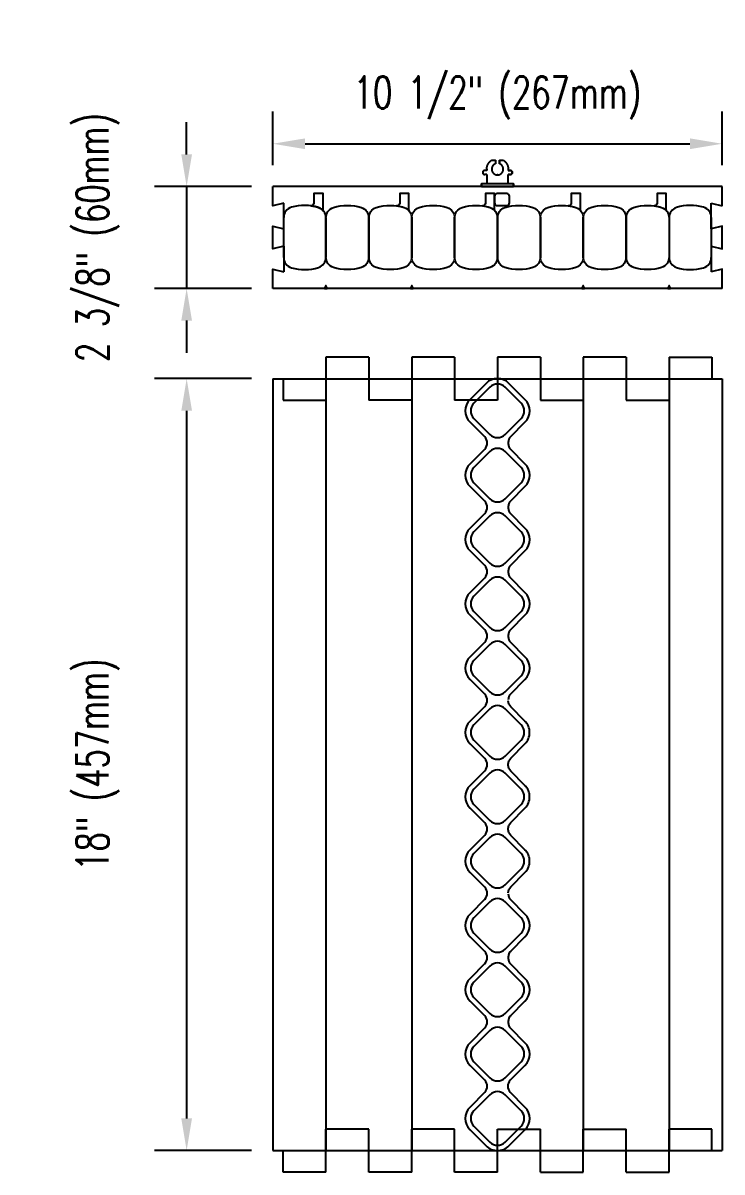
# Model space of a CAD drawing. Header units: inches. Extents: x 356.1 to 397.8, y 135.1 to 194.9.
# Drawn here: x 356.78 to 373.08, y 135.06 to 161.86 of the extents above; entities that cross this region are included whole.
import ezdxf

# ---------------------------------------------------------------- set-up
doc = ezdxf.new("R2010")
doc.units = ezdxf.units.IN
doc.header["$MEASUREMENT"] = 0
for name, color, linetype in [('HATCH', 12, 'Continuous'), ('line25', 2, 'Continuous'), ('LINE50', 5, 'Continuous'), ('LINE9', 9, 'Continuous'), ('TEXT', 4, 'Continuous')]:
    doc.layers.add(name, color=color, linetype=linetype)
doc.styles.add('DIM', font='romans.shx', dxfattribs={"width": 0.7})
doc.dimstyles.new('ext_8', dxfattribs={"dimscale": 8, "dimtxt": 0.09375, "dimasz": 0.09375, "dimexe": 0.09375, "dimexo": 0.0625, "dimgap": 0.0625, "dimtad": 1, "dimdec": 3, "dimzin": 3, "dimdsep": 46, "dimlunit": 4, "dimtxsty": 'DIM', "dimcen": 0.09, "dimdle": 0.09375, "dimclrt": 4, "dimadec": 0, "dimazin": 0, "dimtfac": 1, "dimtdec": 3, "dimtmove": 2, "dimatfit": 3, "dimfxl": 0, "dimfrac": 2, "dimtolj": 1, "dimtzin": 0, "dimarcsym": 0})

# ---------------------------------------------------------------- blocks, each defined once
blk = doc.blocks.new('WEB_INSERT_FRONT')
for p, q in [((-0.265, 8.89), (-0.64, 8.515)), ((0.64, 8.515), (0.265, 8.89)), ((-0.64, 7.985), (-0.297, 7.641)), ((0.309, 7.653), (0.64, 7.985)), ((0.25, 7.512), (0.25, 7.488)), ((-0.297, 7.359), (-0.64, 7.015)), ((0.64, 7.015), (0.309, 7.347)), ((-0.64, 6.485), (-0.297, 6.141)), ((0.309, 6.153), (0.64, 6.485)), ((0.25, 6.012), (0.25, 5.988)), ((-0.297, 5.859), (-0.64, 5.515)), ((0.64, 5.515), (0.309, 5.847)), ((-0.64, 4.985), (-0.297, 4.641)), ((0.309, 4.653), (0.64, 4.985)), ((-0.297, 4.359), (-0.64, 4.015)), ((0.25, 4.512), (0.25, 4.488)), ((0.64, 4.015), (0.309, 4.347)), ((-0.297, 3.141), (-0.64, 3.485)), ((0.309, 3.153), (0.64, 3.485)), ((0.25, 3.012), (0.25, 2.988)), ((-0.297, 2.859), (-0.64, 2.515)), ((0.64, 2.515), (0.309, 2.847)), ((-0.64, 1.985), (-0.297, 1.641)), ((0.309, 1.653), (0.64, 1.985)), ((-0.297, 1.359), (-0.64, 1.015)), ((-0.64, 0.485), (-0.297, 0.141)), ((-0.297, -0.141), (-0.64, -0.485)), ((-0.64, -1.015), (-0.297, -1.359)), ((-0.297, -1.641), (-0.64, -1.985)), ((-0.64, -2.515), (-0.297, -2.859)), ((-0.297, -3.141), (-0.64, -3.485)), ((0.64, -3.485), (0.309, -3.153)), ((-0.64, -4.015), (-0.297, -4.359)), ((0.309, -4.347), (0.64, -4.015)), ((0.25, -4.488), (0.25, -4.512)), ((-0.297, -4.641), (-0.64, -4.985)), ((0.64, -4.985), (0.309, -4.653)), ((-0.64, -5.515), (-0.297, -5.859)), ((0.309, -5.847), (0.64, -5.515)), ((-0.297, -6.141), (-0.64, -6.485)), ((0.25, -5.988), (0.25, -6.012)), ((0.64, -6.485), (0.309, -6.153)), ((-0.64, -7.015), (-0.297, -7.359)), ((0.297, -7.359), (0.64, -7.015)), ((-0.297, -7.641), (-0.64, -7.985)), ((0.64, -7.985), (0.297, -7.641)), ((-0.64, -8.515), (-0.265, -8.89)), ((0.265, -8.89), (0.64, -8.515))]:
    blk.add_line(p, q)
for points in [[(-0.552, 8.073), (-0.177, 7.698, 0.414214), (0.177, 7.698), (0.552, 8.073, 0.414214), (0.552, 8.427), (0.177, 8.802, 0.414214), (-0.177, 8.802), (-0.552, 8.427, 0.414214)], [(-0.552, 6.573), (-0.177, 6.198, 0.414214), (0.177, 6.198), (0.552, 6.573, 0.414214), (0.552, 6.927), (0.177, 7.302, 0.414214), (-0.177, 7.302), (-0.552, 6.927, 0.414214)], [(-0.552, 5.073), (-0.177, 4.698, 0.414214), (0.177, 4.698), (0.552, 5.073, 0.414214), (0.552, 5.427), (0.177, 5.802, 0.414214), (-0.177, 5.802), (-0.552, 5.427, 0.414214)], [(-0.552, 3.573), (-0.177, 3.198, 0.414214), (0.177, 3.198), (0.552, 3.573, 0.414214), (0.552, 3.927), (0.177, 4.302, 0.414214), (-0.177, 4.302), (-0.552, 3.927, 0.414214)], [(-0.552, 3.573), (-0.177, 3.198, 0.414214), (0.177, 3.198), (0.552, 3.573, 0.414214), (0.552, 3.927), (0.177, 4.302, 0.414214), (-0.177, 4.302), (-0.552, 3.927, 0.414214)], [(-0.552, 2.073), (-0.177, 1.698, 0.414214), (0.177, 1.698), (0.552, 2.073, 0.414214), (0.552, 2.427), (0.177, 2.802, 0.414214), (-0.177, 2.802), (-0.552, 2.427, 0.414214)], [(-0.552, 0.573), (-0.177, 0.198, 0.414214), (0.177, 0.198), (0.552, 0.573, 0.414214), (0.552, 0.927), (0.177, 1.302, 0.414214), (-0.177, 1.302), (-0.552, 0.927, 0.414214)], [(-0.552, -0.927), (-0.177, -1.302, 0.414214), (0.177, -1.302), (0.552, -0.927, 0.414214), (0.552, -0.573), (0.177, -0.198, 0.414214), (-0.177, -0.198), (-0.552, -0.573, 0.414214)], [(-0.552, -2.427), (-0.177, -2.802, 0.414214), (0.177, -2.802), (0.552, -2.427, 0.414214), (0.552, -2.073), (0.177, -1.698, 0.414214), (-0.177, -1.698), (-0.552, -2.073, 0.414214)], [(-0.552, -3.927), (-0.177, -4.302, 0.414214), (0.177, -4.302), (0.552, -3.927, 0.414214), (0.552, -3.573), (0.177, -3.198, 0.414214), (-0.177, -3.198), (-0.552, -3.573, 0.414214)], [(-0.552, -5.427), (-0.177, -5.802, 0.414214), (0.177, -5.802), (0.552, -5.427, 0.414214), (0.552, -5.073), (0.177, -4.698, 0.414214), (-0.177, -4.698), (-0.552, -5.073, 0.414214)], [(-0.552, -6.927), (-0.177, -7.302, 0.414214), (0.177, -7.302), (0.552, -6.927, 0.414214), (0.552, -6.573), (0.177, -6.198, 0.414214), (-0.177, -6.198), (-0.552, -6.573, 0.414214)], [(-0.552, -8.427), (-0.177, -8.802, 0.414214), (0.177, -8.802), (0.552, -8.427, 0.414214), (0.552, -8.073), (0.177, -7.698, 0.414214), (-0.177, -7.698), (-0.552, -8.073, 0.414214)]]:
    blk.add_lwpolyline(points, format="xyb", close=True)
blk.add_lwpolyline([(0.25, -2.988, -0.198912), (0.309, -2.847), (0.64, -2.515, 0.414214), (0.64, -1.985), (0.309, -1.653, -0.198912), (0.25, -1.512), (0.25, -1.488, -0.198912), (0.309, -1.347), (0.64, -1.015, 0.414214), (0.64, -0.485), (0.309, -0.153, -0.198912), (0.25, -0.012), (0.25, 0.012, -0.198912), (0.309, 0.153), (0.64, 0.485, 0.414214), (0.64, 1.015), (0.309, 1.347, -0.198912), (0.25, 1.488)], format="xyb")
for centre, radius, start, end in [((0, 8.625), 0.375, 45, 135), ((-0.375, 8.25), 0.375, 135, 225), ((0.375, 8.25), 0.375, 315, 45), ((-0.438, 7.5), 0.2, 315, 45), ((0.45, 7.512), 0.2, 135, 180), ((0.45, 7.488), 0.2, 180, 225), ((-0.375, 6.75), 0.375, 135, 225), ((0.375, 6.75), 0.375, 315, 45), ((-0.438, 6), 0.2, 315, 45), ((0.45, 6.012), 0.2, 135, 180), ((0.45, 5.988), 0.2, 180, 225), ((-0.375, 5.25), 0.375, 135, 225), ((0.375, 5.25), 0.375, 315, 45), ((-0.438, 4.5), 0.2, 315, 45), ((0.45, 4.512), 0.2, 135, 180), ((0.45, 4.488), 0.2, 180, 225), ((-0.375, 3.75), 0.375, 135, 225), ((0.375, 3.75), 0.375, 315, 45), ((-0.438, 3), 0.2, 315, 45), ((0.45, 3.012), 0.2, 135, 180), ((0.45, 2.988), 0.2, 180, 225), ((-0.375, 2.25), 0.375, 135, 225), ((0.375, 2.25), 0.375, 315, 45), ((-0.438, 1.5), 0.2, 315, 45), ((0.45, 1.512), 0.2, 135, 180), ((-0.375, 0.75), 0.375, 135, 225), ((-0.438, 0), 0.2, 315, 45), ((-0.375, -0.75), 0.375, 135, 225), ((-0.438, -1.5), 0.2, 315, 45), ((-0.375, -2.25), 0.375, 135, 225), ((-0.438, -3), 0.2, 315, 45), ((0.45, -3.012), 0.2, 180, 225), ((-0.375, -3.75), 0.375, 135, 225), ((0.375, -3.75), 0.375, 315, 45), ((-0.438, -4.5), 0.2, 315, 45), ((0.45, -4.488), 0.2, 135, 180), ((0.45, -4.512), 0.2, 180, 225), ((-0.375, -5.25), 0.375, 135, 225), ((0.375, -5.25), 0.375, 315, 45), ((-0.438, -6), 0.2, 315, 45), ((0.45, -5.988), 0.2, 135, 180), ((0.45, -6.012), 0.2, 180, 225), ((-0.375, -6.75), 0.375, 135, 225), ((0.375, -6.75), 0.375, 315, 45), ((-0.438, -7.5), 0.2, 315, 45), ((0.438, -7.5), 0.2, 135, 225), ((-0.375, -8.25), 0.375, 135, 225), ((0.375, -8.25), 0.375, 315, 45), ((0, -8.625), 0.375, 225, 315)]:
    blk.add_arc(centre, radius, start, end)
blk = doc.blocks.new('*D27')
at = {"layer": 'Defpoints', "color": 0}
for p in [(362.61, 153.563), (360.597, 135.563), (362.61, 135.563)]:
    blk.add_point(p, dxfattribs=at)
at = {"layer": 'TEXT', "color": 0, "lineweight": -2}
for p, q in [((362.11, 153.563), (359.847, 153.563)), ((360.597, 152.813), (360.597, 136.313)), ((362.11, 135.563), (359.847, 135.563))]:
    blk.add_line(p, q, dxfattribs=at)
at = {"layer": 'TEXT', "color": 0}
for points in [[(360.472, 152.813), (360.722, 152.813), (360.597, 153.563)], [(360.472, 136.313), (360.722, 136.313), (360.597, 135.563)]]:
    blk.add_solid(points, dxfattribs=at)
at = {"layer": 'TEXT', "color": 4, "insert": (358.526, 144.563), "char_height": 0.75, "attachment_point": 5, "rotation": 90, "style": 'DIM'}
blk.add_mtext('\\A1;18" (457mm)', dxfattribs=at)
blk = doc.blocks.new('*D28')
at = {"layer": 'Defpoints', "color": 0}
for p in [(373.079, 159.041), (362.61, 158.042), (373.079, 158.042)]:
    blk.add_point(p, dxfattribs=at)
at = {"layer": 'TEXT', "color": 0, "lineweight": -2}
for p, q in [((362.61, 158.542), (362.61, 159.791)), ((373.079, 158.542), (373.079, 159.791)), ((363.36, 159.041), (372.329, 159.041))]:
    blk.add_line(p, q, dxfattribs=at)
at = {"layer": 'TEXT', "color": 0}
for points in [[(363.36, 159.166), (363.36, 158.916), (362.61, 159.041)], [(372.329, 159.166), (372.329, 158.916), (373.079, 159.041)]]:
    blk.add_solid(points, dxfattribs=at)
at = {"layer": 'TEXT', "color": 4, "insert": (367.844, 160.113), "char_height": 0.75, "attachment_point": 5, "style": 'DIM'}
blk.add_mtext('\\A1;10 1/2" (267mm)', dxfattribs=at)
blk = doc.blocks.new('*D29')
at = {"layer": 'Defpoints', "color": 0}
for p in [(362.61, 158.042), (360.597, 155.667), (362.61, 155.667)]:
    blk.add_point(p, dxfattribs=at)
at = {"layer": 'TEXT', "color": 0, "lineweight": -2}
for p, q in [((360.597, 158.792), (360.597, 159.542)), ((362.11, 158.042), (359.847, 158.042)), ((360.597, 158.042), (360.597, 155.667)), ((362.11, 155.667), (359.847, 155.667)), ((360.597, 154.917), (360.597, 154.167))]:
    blk.add_line(p, q, dxfattribs=at)
at = {"layer": 'TEXT', "color": 0}
for points in [[(360.472, 158.792), (360.722, 158.792), (360.597, 158.042)], [(360.472, 154.917), (360.722, 154.917), (360.597, 155.667)]]:
    blk.add_solid(points, dxfattribs=at)
at = {"layer": 'TEXT', "color": 4, "insert": (358.526, 156.855), "char_height": 0.75, "attachment_point": 5, "rotation": 90, "style": 'DIM'}
blk.add_mtext('\\A1;2 3/8" (60mm)', dxfattribs=at)
blk = doc.blocks.new('Connector')
blk.add_point((0.271, 0))
at = {"layer": 'LINE9'}
for p, q in [((0, 0.375), (0, -0.375)), ((0.062, -0.375), (0.062, 0.375)), ((0.281, 0.25), (0.062, 0.25))]:
    blk.add_line(p, q, dxfattribs=at)
for points, weights in [([(0.007, 0.375), (0.004, 0.375), (0, 0.375)], [1, 0.972587069138, 0.950305488115]), ([(0.327, 0.343), (0.308, 0.343), (0.281, 0.317), (0.281, 0.297)], [1, 0.85355339, 0.85355339, 1]), ([(0.328, 0.343), (0.327, 0.343), (0.327, 0.343)], [1, 0.70710678, 1]), ([(0.375, 0.297), (0.375, 0.317), (0.348, 0.343), (0.329, 0.343)], [1, 0.85355339, 0.85355339, 1]), ([(0.406, 0.25), (0.546, 0.25), (0.619, 0.131)], [0.958404415409, 0.794674173519, 0.864651571113]), ([(0.619, 0.052), (0.612, 0.049), (0.604, 0.049)], [0.83615024178, 0.892081430621, 1]), ([(0.619, -0.131), (0.546, -0.25), (0.406, -0.25)], [0.864651574428, 0.794674169686, 0.958404415195]), ([(0.604, -0.049), (0.612, -0.049), (0.619, -0.052)], [1, 0.89208144177, 0.836150253337]), ([(0, -0.375), (0.004, -0.375), (0.007, -0.375)], [0.950305488115, 0.972587069138, 1]), ([(0.281, -0.297), (0.281, -0.317), (0.308, -0.343), (0.327, -0.343)], [1, 0.85355339, 0.85355339, 1]), ([(0.327, -0.343), (0.281, -0.343), (0.281, -0.297)], [1, 0.70710678, 1]), ([(0.329, -0.343), (0.348, -0.343), (0.375, -0.317), (0.375, -0.297)], [1, 0.85355339, 0.85355339, 1]), ([(0.375, -0.297), (0.375, -0.343), (0.329, -0.343)], [1, 0.70710678, 1])]:
    blk.add_rational_spline(points, weights, degree=2, dxfattribs=at)
for points, degree in [([(0, 0.375), (0.002, 0.375), (0.005, 0.375), (0.007, 0.375)], 3), ([(0.007, 0.375), (0.021, 0.375), (0.051, 0.375), (0.062, 0.375), (0.062, 0.375)], 3), ([(0.281, 0.25), (0.281, 0.297)], 1), ([(0.327, 0.343), (0.327, 0.343), (0.328, 0.343), (0.328, 0.343)], 3), ([(0.328, 0.343), (0.329, 0.343), (0.329, 0.343), (0.329, 0.343)], 3), ([(0.375, 0.25), (0.375, 0.297)], 1), ([(0.406, 0.25), (0.375, 0.25)], 1), ([(0.406, 0.25), (0.406, 0.25)], 1), ([(0.406, 0.25), (0.406, 0.25)], 1), ([(0.406, 0.25), (0.406, 0.25)], 1), ([(0.406, 0.25), (0.406, 0.25)], 1), ([(0.406, 0.25), (0.406, 0.25)], 1), ([(0.406, 0.25), (0.406, 0.25)], 1), ([(0.406, 0.25), (0.406, 0.25)], 1), ([(0.406, 0.25), (0.406, 0.25)], 1), ([(0.406, 0.25), (0.406, 0.25)], 1), ([(0.406, 0.25), (0.406, 0.25)], 1), ([(0.406, 0.25), (0.406, 0.25)], 1), ([(0.406, 0.25), (0.406, 0.25)], 1), ([(0.406, 0.25), (0.406, 0.25)], 1), ([(0.406, 0.25), (0.406, 0.25)], 1), ([(0.406, 0.25), (0.406, 0.25)], 1), ([(0.406, 0.25), (0.406, 0.25)], 1), ([(0.406, 0.25), (0.406, 0.25)], 1), ([(0.406, 0.25), (0.406, 0.25)], 1), ([(0.406, 0.25), (0.406, 0.25)], 1), ([(0.406, 0.25), (0.406, 0.25)], 1), ([(0.406, 0.25), (0.406, 0.25)], 1), ([(0.406, 0.25), (0.406, 0.25)], 1), ([(0.406, 0.25), (0.406, 0.25)], 1), ([(0.406, 0.25), (0.406, 0.25)], 1), ([(0.604, 0.049), (0.532, 0.049)], 1), ([(0.532, 0.049), (0.532, 0.049)], 1), ([(0.532, 0.049), (0.532, 0.049)], 1), ([(0.532, 0.049), (0.532, 0.049)], 1), ([(0.532, 0.049), (0.532, 0.049)], 1), ([(0.532, 0.049), (0.532, 0.049)], 1), ([(0.532, 0.049), (0.532, 0.049)], 1), ([(0.532, 0.049), (0.532, 0.049)], 1), ([(0.532, 0.049), (0.532, 0.049)], 1), ([(0.532, 0.049), (0.532, 0.049)], 1), ([(0.532, 0.049), (0.532, 0.049)], 1), ([(0.604, 0.049), (0.609, 0.049), (0.614, 0.05), (0.619, 0.052)], 3), ([(0.604, 0.049), (0.604, 0.049)], 1), ([(0.604, 0.049), (0.604, 0.049)], 1), ([(0.604, 0.049), (0.604, 0.049)], 1), ([(0.604, 0.049), (0.604, 0.049)], 1), ([(0.619, 0.131), (0.619, 0.052)], 1), ([(0.619, 0.131), (0.619, 0.131)], 1), ([(0.619, 0.131), (0.619, 0.131)], 1), ([(0.619, 0.131), (0.619, 0.131)], 1), ([(0.619, 0.131), (0.619, 0.131)], 1), ([(0.062, -0.25), (0.281, -0.25)], 1), ([(0.281, -0.297), (0.281, -0.25)], 1), ([(0.281, -0.25), (0.281, -0.297)], 1), ([(0.375, -0.25), (0.375, -0.297)], 1), ([(0.375, -0.297), (0.375, -0.25)], 1), ([(0.406, -0.25), (0.375, -0.25)], 1), ([(0.406, -0.25), (0.406, -0.25)], 1), ([(0.406, -0.25), (0.406, -0.25)], 1), ([(0.406, -0.25), (0.406, -0.25)], 1), ([(0.406, -0.25), (0.406, -0.25)], 1), ([(0.406, -0.25), (0.406, -0.25)], 1), ([(0.406, -0.25), (0.406, -0.25)], 1), ([(0.406, -0.25), (0.406, -0.25)], 1), ([(0.406, -0.25), (0.406, -0.25)], 1), ([(0.406, -0.25), (0.406, -0.25)], 1), ([(0.406, -0.25), (0.406, -0.25)], 1), ([(0.406, -0.25), (0.406, -0.25)], 1), ([(0.532, -0.049), (0.604, -0.049)], 1), ([(0.604, -0.049), (0.58, -0.049), (0.556, -0.049), (0.532, -0.049)], 3), ([(0.532, -0.049), (0.532, -0.049)], 1), ([(0.532, -0.049), (0.532, -0.049)], 1), ([(0.532, -0.049), (0.532, -0.049)], 1), ([(0.532, -0.049), (0.532, -0.049)], 1), ([(0.619, -0.052), (0.614, -0.05), (0.609, -0.049), (0.604, -0.049)], 3), ([(0.604, -0.049), (0.604, -0.049)], 1), ([(0.604, -0.049), (0.604, -0.049)], 1), ([(0.604, -0.049), (0.604, -0.049)], 1), ([(0.604, -0.049), (0.604, -0.049)], 1), ([(0.604, -0.049), (0.604, -0.049)], 1), ([(0.604, -0.049), (0.604, -0.049)], 1), ([(0.604, -0.049), (0.604, -0.049)], 1), ([(0.604, -0.049), (0.604, -0.049)], 1), ([(0.619, -0.052), (0.619, -0.131)], 1), ([(0.619, -0.131), (0.619, -0.131)], 1), ([(0.619, -0.131), (0.619, -0.131)], 1), ([(0.619, -0.131), (0.619, -0.131)], 1), ([(0.619, -0.131), (0.619, -0.131)], 1), ([(0.007, -0.375), (0.005, -0.375), (0.002, -0.375), (0, -0.375)], 3), ([(0.062, -0.375), (0.062, -0.375), (0.051, -0.375), (0.021, -0.375), (0.007, -0.375)], 3), ([(0.328, -0.343), (0.328, -0.343), (0.327, -0.343), (0.327, -0.343)], 3), ([(0.329, -0.343), (0.329, -0.343), (0.329, -0.343), (0.328, -0.343)], 3)]:
    blk.add_open_spline(points, degree=degree, dxfattribs=at)
for points, weights, knots in [([(0.062, 0.375), (0.062, 0.375), (0.046, 0.375), (0.03, 0.375), (0.007, 0.375)], [0.868718858569, 0.861102746415, 1, 0.861102734288, 0.868718859898], [0, 0, 0, 0.5, 0.5, 1, 1, 1]), ([(0.532, 0.049), (0.472, 0.203), (0.333, 0.113), (0.157, 0), (0.333, -0.113), (0.472, -0.203), (0.532, -0.049)], [0.899508922286, 0.599718215298, 1, 0.54226024, 1, 0.599718224335, 0.899508908749], [0, 0, 0, 0.318112, 0.318112, 0.681888, 0.681888, 1, 1, 1]), ([(0.007, -0.375), (0.03, -0.375), (0.046, -0.375), (0.062, -0.375), (0.062, -0.375)], [0.868718859319, 0.861102739573, 1, 0.861102742958, 0.868718858948], [0, 0, 0, 0.5, 0.5, 1, 1, 1])]:
    blk.add_rational_spline(points, weights, degree=2, knots=knots, dxfattribs=at)

msp = doc.modelspace()

# ---------------------------------------------------------------- linework, layer by layer
at = {"layer": 'line25'}
for p, q in [((373.0785, 158.0423), (362.6098, 158.0423)), ((373.0785, 157.5936), (373.0785, 158.0423)), ((362.8598, 157.0536), (362.8598, 157.656)), ((372.8285, 157.656), (373.0785, 157.5936)), ((372.8285, 157.0536), (372.8285, 157.656)), ((362.8598, 156.656), (362.8598, 156.0536)), ((372.8285, 156.656), (372.8285, 156.0536)), ((373.0785, 155.6673), (362.6098, 155.6673)), ((363.8442, 153.5626), (363.8442, 135.5626)), ((365.8442, 153.5626), (365.8442, 135.5626)), ((369.8442, 153.5626), (369.8442, 135.5626)), ((371.8442, 153.5626), (371.8442, 135.5626))]:
    msp.add_line(p, q, dxfattribs=at)
for points in [[(362.8598, 157.656), (362.6098, 157.5936), (362.6098, 158.0423)], [(362.8598, 156.656), (362.6098, 156.5936), (362.6098, 157.116), (362.8598, 157.0536)], [(372.8285, 156.656), (373.0785, 156.5936), (373.0785, 157.116), (372.8285, 157.0536)], [(362.6098, 155.6673), (362.6098, 156.116), (362.8598, 156.0536)], [(373.0785, 155.6673), (373.0785, 156.116), (372.8285, 156.0536)]]:
    msp.add_lwpolyline(points, dxfattribs=at)
at = {"layer": 'LINE50'}
for p, q in [((362.6098, 153.5626), (362.6098, 135.5626)), ((362.6098, 153.5626), (373.0785, 153.5626)), ((373.0785, 153.5626), (373.0785, 135.5626)), ((362.6098, 135.5626), (373.0785, 135.5626))]:
    msp.add_line(p, q, dxfattribs=at)
at = {"layer": 'LINE9'}
for p, q in [((362.8598, 156.3894), (362.8598, 157.3203)), ((363.8442, 157.3154), (363.8442, 156.3942)), ((372.8285, 157.3203), (372.8285, 156.3894)), ((363.8442, 154.0626), (363.8442, 153.0626)), ((364.8442, 154.0626), (363.8442, 154.0626)), ((364.8442, 154.0626), (364.8442, 153.0626)), ((365.8442, 154.0626), (365.8442, 153.0626)), ((366.8442, 154.0626), (365.8442, 154.0626)), ((366.8442, 154.0626), (366.8442, 153.0626)), ((368.8442, 154.0626), (367.8442, 154.0626)), ((367.8442, 154.0626), (367.8442, 153.0626)), ((368.8442, 154.0626), (368.8442, 153.0626)), ((369.8442, 154.0626), (369.8442, 153.0626)), ((370.8442, 154.0626), (369.8442, 154.0626)), ((370.8442, 154.0626), (370.8442, 153.0626)), ((371.8442, 154.0626), (371.8442, 153.0626)), ((371.8442, 154.0626), (372.8442, 154.0626)), ((372.8442, 154.0626), (372.8442, 153.5626)), ((362.8442, 153.5626), (362.8442, 153.0626)), ((362.8442, 153.0626), (363.8442, 153.0626)), ((365.8442, 153.0626), (364.8442, 153.0626)), ((367.8442, 153.0626), (366.8442, 153.0626)), ((368.8442, 153.0626), (369.8442, 153.0626)), ((370.8442, 153.0626), (371.8442, 153.0626)), ((364.8442, 136.0626), (363.8442, 136.0626)), ((363.8442, 135.0626), (363.8442, 136.0626)), ((364.8442, 135.0626), (364.8442, 136.0626)), ((366.8442, 136.0626), (365.8442, 136.0626)), ((365.8442, 135.0626), (365.8442, 136.0626)), ((366.8442, 135.0626), (366.8442, 136.0626)), ((367.8442, 136.0626), (368.8442, 136.0626)), ((367.8442, 135.0626), (367.8442, 136.0626)), ((368.8442, 135.0626), (368.8442, 136.0626)), ((369.8442, 136.0626), (370.8442, 136.0626)), ((369.8442, 135.0626), (369.8442, 136.0626)), ((370.8442, 135.0626), (370.8442, 136.0626)), ((372.8442, 136.0626), (371.8442, 136.0626)), ((371.8442, 135.0626), (371.8442, 136.0626)), ((372.8442, 135.5626), (372.8442, 136.0626)), ((362.8442, 135.0626), (362.8442, 135.5626)), ((363.8442, 135.0626), (362.8442, 135.0626)), ((365.8442, 135.0626), (364.8442, 135.0626)), ((367.8442, 135.0626), (366.8442, 135.0626)), ((368.8442, 135.0626), (369.8442, 135.0626)), ((370.8442, 135.0626), (371.8442, 135.0626))]:
    msp.add_line(p, q, dxfattribs=at)
for points in [[(363.6711, 157.5533, -0.149688), (363.7911, 157.4694, -0.1674622), (363.7779, 157.5076), (363.7779, 157.8776), (363.5638, 157.8776), (363.5638, 157.6557, -0.4560219), (363.4931, 157.5943, -0.0430669)], [(365.6711, 157.5533, -0.149688), (365.7911, 157.4694, -0.1674622), (365.7779, 157.5076), (365.7779, 157.8776), (365.5638, 157.8776), (365.5638, 157.6557, -0.4560219), (365.4931, 157.5943, -0.0430669)], [(367.6711, 157.5533, -0.149688), (367.7911, 157.4694, -0.1674622), (367.7779, 157.5076), (367.7779, 157.8776), (367.5638, 157.8776), (367.5638, 157.6557, -0.4560219), (367.4931, 157.5943, -0.0430669)], [(367.7779, 157.8156), (367.7779, 157.6618, 0.4142136), (367.84, 157.5998), (368.0625, 157.5998, 0.4142136), (368.1246, 157.6618), (368.1246, 157.8156, 0.4142136), (368.0625, 157.8776), (367.84, 157.8776, 0.4142136)], [(369.6711, 157.5533, -0.149688), (369.7911, 157.4694, -0.1674622), (369.7779, 157.5076), (369.7779, 157.8776), (369.5638, 157.8776), (369.5638, 157.6557, -0.4560219), (369.4931, 157.5943, -0.0430669)], [(371.6711, 157.5533, -0.149688), (371.7911, 157.4694, -0.1674622), (371.7779, 157.5076), (371.7779, 157.8776), (371.5638, 157.8776), (371.5638, 157.6557, -0.4560219), (371.4931, 157.5943, -0.0430669)], [(364.0172, 157.5533, -0.1576708), (364.6711, 157.5533, -0.3253046), (364.8442, 157.3154), (364.8442, 156.3942, -0.3253046), (364.6711, 156.1564, -0.1576708), (364.0172, 156.1564, -0.3253046), (363.8442, 156.3942), (363.8442, 157.3154, -0.3253046)], [(365.0172, 157.5533, -0.1576708), (365.6711, 157.5533, -0.3253046), (365.8442, 157.3154), (365.8442, 156.3942, -0.3253046), (365.6711, 156.1564, -0.1576708), (365.0172, 156.1564, -0.3253046), (364.8442, 156.3942), (364.8442, 157.3154, -0.3253046)], [(366.0172, 157.5533, -0.1576708), (366.6711, 157.5533, -0.3253046), (366.8442, 157.3154), (366.8442, 156.3942, -0.3253046), (366.6711, 156.1564, -0.1576708), (366.0172, 156.1564, -0.3253046), (365.8442, 156.3942), (365.8442, 157.3154, -0.3253046)], [(367.0172, 157.5533, -0.1576708), (367.6711, 157.5533, -0.3253046), (367.8442, 157.3154), (367.8442, 156.3942, -0.3253046), (367.6711, 156.1564, -0.1576708), (367.0172, 156.1564, -0.3253046), (366.8442, 156.3942), (366.8442, 157.3154, -0.3253046)], [(368.0172, 157.5533, -0.1576708), (368.6711, 157.5533, -0.3253046), (368.8442, 157.3154), (368.8442, 156.3942, -0.3253046), (368.6711, 156.1564, -0.1576708), (368.0172, 156.1564, -0.3253046), (367.8442, 156.3942), (367.8442, 157.3154, -0.3253046)], [(369.0172, 157.5533, -0.1576708), (369.6711, 157.5533, -0.3253046), (369.8442, 157.3154), (369.8442, 156.3942, -0.3253046), (369.6711, 156.1564, -0.1576708), (369.0172, 156.1564, -0.3253046), (368.8442, 156.3942), (368.8442, 157.3154, -0.3253046)], [(370.0172, 157.5533, -0.1576708), (370.6711, 157.5533, -0.3253046), (370.8442, 157.3154), (370.8442, 156.3942, -0.3253046), (370.6711, 156.1564, -0.1576708), (370.0172, 156.1564, -0.3253046), (369.8442, 156.3942), (369.8442, 157.3154, -0.3253046)], [(371.0172, 157.5533, -0.1576708), (371.6711, 157.5533, -0.3253046), (371.8442, 157.3154), (371.8442, 156.3942, -0.3253046), (371.6711, 156.1564, -0.1576708), (371.0172, 156.1564, -0.3253046), (370.8442, 156.3942), (370.8442, 157.3154, -0.3253046)]]:
    msp.add_lwpolyline(points, format="xyb", close=True, dxfattribs=at)
for points in [[(363.8754, 155.6673), (363.8442, 155.7318), (363.8129, 155.6673)], [(365.8754, 155.6673), (365.8442, 155.7318), (365.8129, 155.6673)], [(369.8754, 155.6673), (369.8442, 155.7318), (369.8129, 155.6673)], [(371.8754, 155.6673), (371.8442, 155.7318), (371.8129, 155.6673)]]:
    msp.add_lwpolyline(points, close=True, dxfattribs=at)
for centre, radius, start, end in [((363.1098, 157.3203), 0.25, 106.76587, 180), ((363.3442, 156.5423), 1.0625, 72.07979, 106.76587), ((363.5942, 157.3154), 0.25, 360, 72.07979), ((372.0942, 157.3154), 0.25, 107.92021, 180), ((372.3442, 156.5423), 1.0625, 73.23413, 107.92021), ((372.5785, 157.3203), 0.25, 0, 73.23413), ((363.1098, 156.3894), 0.25, 180, 253.23413), ((363.5942, 156.3942), 0.25, 287.92021, 0), ((372.0942, 156.3942), 0.25, 180, 252.07979), ((372.5785, 156.3894), 0.25, 286.76587, 0), ((363.3442, 157.1673), 1.0625, 253.23413, 287.92021), ((372.3442, 157.1673), 1.0625, 252.07979, 286.76587)]:
    msp.add_arc(centre, radius, start, end, dxfattribs=at)

# ---------------------------------------------------------------- block references
at = {"rotation": 90}
msp.add_blockref('Connector', (367.8442, 158.0423), dxfattribs=at)
at = {"layer": 'HATCH'}
msp.add_blockref('WEB_INSERT_FRONT', (367.8442, 144.5626), dxfattribs=at)

# ---------------------------------------------------------------- dimensions: what is measured, and where the dimension line sits
at = {"layer": 'TEXT'}
dim = msp.add_linear_dim(base=(373.0785, 159.0412), p1=(362.6098, 158.0423), p2=(373.0785, 158.0423), text='10 1/2" (267mm)', dimstyle='ext_8', dxfattribs=at)
dim.commit()
dim.dimension.update_dxf_attribs({"geometry": '*D28', "text_midpoint": (367.8442, 160.1126)})
dim = msp.add_linear_dim(base=(360.5975, 155.6673), p1=(362.6098, 158.0423), p2=(362.6098, 155.6673), angle=90, text='2 3/8" (60mm)', dimstyle='ext_8', dxfattribs=at)
dim.commit()
dim.dimension.update_dxf_attribs({"geometry": '*D29', "text_midpoint": (358.526, 156.8548)})
dim = msp.add_linear_dim(base=(360.5975, 135.5626), p1=(362.6098, 153.5626), p2=(362.6098, 135.5626), angle=90, text='18" (457mm)', dimstyle='ext_8', dxfattribs=at)
dim.commit()
dim.dimension.update_dxf_attribs({"geometry": '*D27', "text_midpoint": (358.526, 144.5626), "dimtype": 160})

doc.saveas('drawing.dxf')
